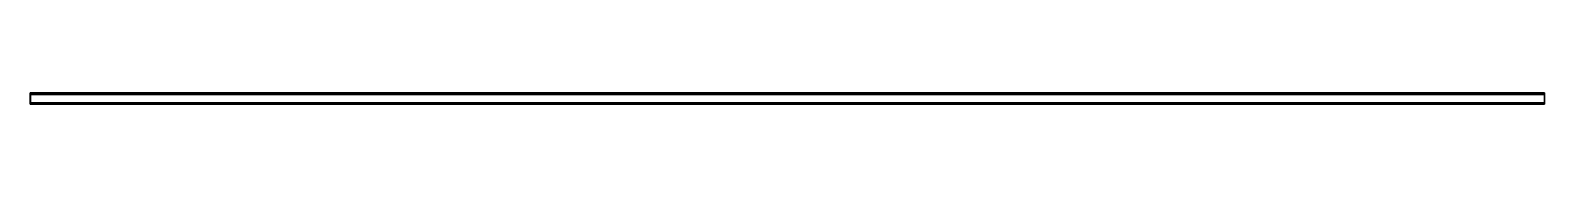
# Model space of a CAD drawing. Extents: x 423 to 1500, y -9 to -1.
import ezdxf

# ---------------------------------------------------------------- set-up
doc = ezdxf.new("R2010")
doc.units = 0
doc.header["$MEASUREMENT"] = 0
doc.layers.add('3D', color=1, linetype='Continuous')

msp = doc.modelspace()

# ---------------------------------------------------------------- linework, layer by layer
at = {"layer": '3D'}
for points in [[(1500, -2.5, 9.9), (1500, -1.3, 7.1), (423, -1.3, 7.1), (423.1, -2.5, 9.9)], [(1500, -1.3, 7.1), (1500, -1.3, -99.3), (423, -1.3, -99.3), (423, -1.3, 7)], [(423, -1.3, 7.1), (423, -9.3, 7.1), (423, -9.3, -99.3), (423, -1.3, -99.3)], [(423, -9.3, 7.1), (423.1, -8.1, 9.9), (1500, -8.1, 9.9), (1500, -9.3, 7.1)], [(423, -9.3, -99.3), (423, -9.3, 7.1), (1500, -9.3, 7.1), (1500, -9.3, -99.4)], [(1500, -1.3, 7), (1500, -9.3, 7), (1500, -9.3, -99.4), (1500, -1.3, -99.3)]]:
    msp.add_3dface(points, dxfattribs=at)
at = {"layer": '3D', "linetype": 'Continuous'}
for points in [[(423, -1.3, 7), (423, -2.5, 9.9), (423, -8.1, 9.9), (423, -9.3, 7.1)], [(423, -1.3, -99.3), (423, -9.3, -99.3), (1500, -9.3, -99.4), (1500, -1.3, -99.3)], [(423.1, -2.5, 9.9), (423.1, -8.1, 9.9), (1500, -8.1, 9.9), (1500, -2.5, 9.9)], [(1500, -1.4, 7), (1500, -2.5, 9.8), (1500, -8.1, 9.9), (1500, -9.3, 7)]]:
    msp.add_3dface(points, dxfattribs=at)

doc.saveas('drawing.dxf')
